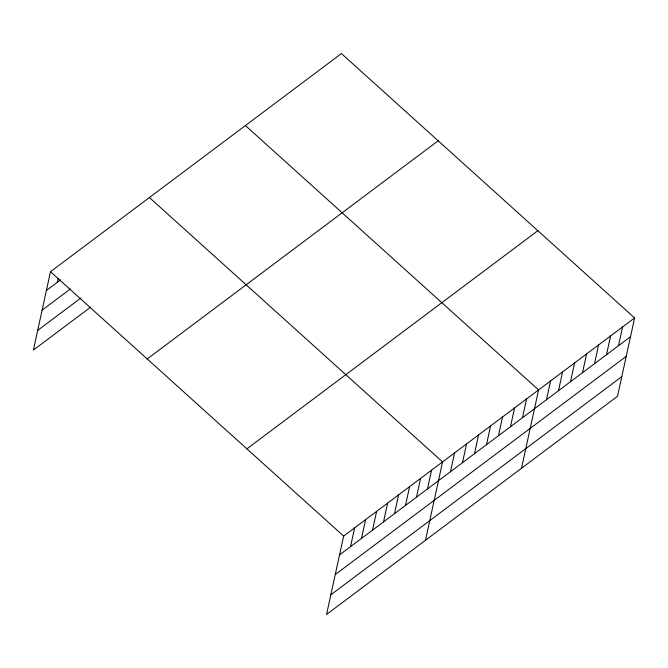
<?xml version="1.0" encoding="UTF-8"?>
<svg xmlns="http://www.w3.org/2000/svg" width="668" height="668" viewBox="0 0 668 668"><rect width="100%" height="100%" fill="white"/><g stroke="black" fill="none" stroke-linecap="round" stroke-linejoin="round"><path stroke-width="1" d="M634.6 317.943L343.644 536.095L326.56 614.443L617.516 396.291L634.6 317.943L341.44 53.557L50.484 271.709L33.4 350.057L90.714 307.08M57.381 282.255L58.241 278.297M350.533 546.641L354.633 527.854M361.53 538.4L365.621 519.612M372.519 530.158L376.618 511.371M383.515 521.917L387.607 503.129M394.504 513.675L398.596 494.888M405.493 505.434L409.593 486.646M416.49 497.192L420.581 478.405M427.478 488.951L431.578 470.163M425.483 540.27L442.567 461.93L149.407 197.536M450.474 471.717L454.566 452.929M462.473 462.715L466.573 443.928M474.48 453.714L478.572 434.926M486.479 444.713L490.579 425.933M498.478 435.72L502.578 416.932M510.486 426.718L514.577 407.931M522.485 417.717L526.584 398.938M521.499 468.285L538.583 389.937L245.423 125.551M546.491 399.723L550.582 380.935M558.49 390.722L562.59 371.942M570.497 381.729L574.589 362.941M582.496 372.727L586.596 353.94M594.495 363.726L598.595 344.947M606.502 354.733L610.594 335.946M618.501 345.732L622.601 326.944M46.384 290.496L60.521 279.9M42.101 310.144L70.365 288.96M37.684 330.401L80.87 298.02M147.227 358.958L438.183 140.806M246.901 448.846L537.857 230.702M339.544 554.883L630.5 336.73M335.261 574.538L626.217 356.386M330.844 594.787L621.799 376.635M50.484 271.709L343.644 536.095"/></g></svg>
